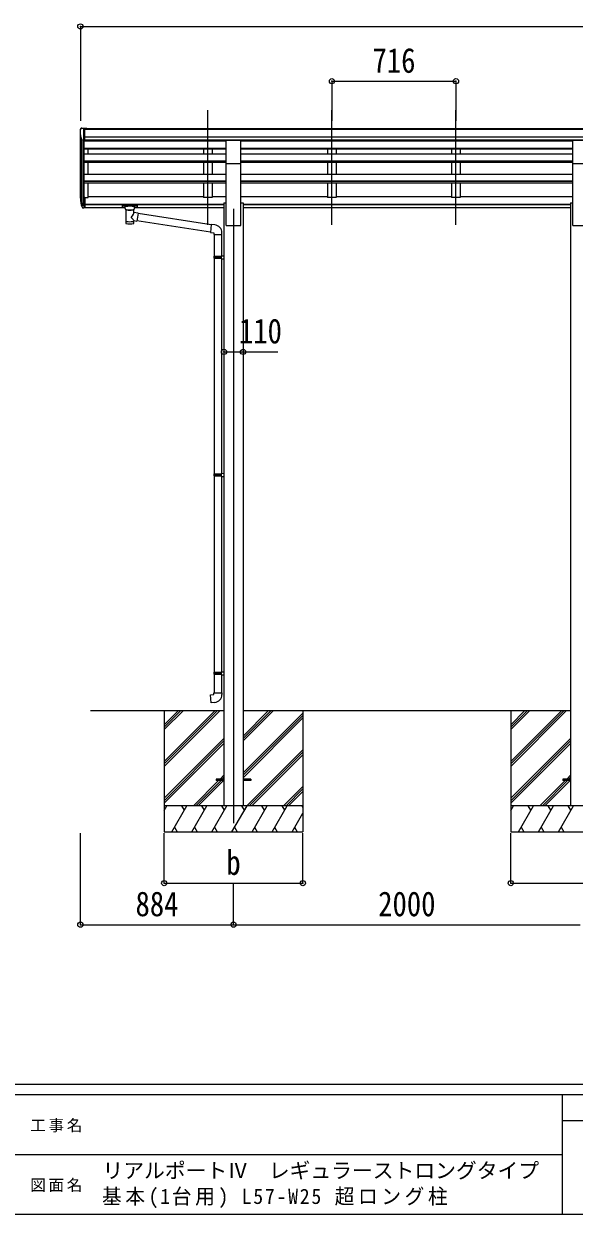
# Model space of a CAD drawing. Units: millimetres at full size, sheet at 1:30. Extents: x -8385 to 8479, y -5853 to 5787.
# Drawn here: x -360 to 2816, y -5853 to 1018 of the extents above; entities that cross this region are included whole.
import ezdxf
from ezdxf.enums import TextEntityAlignment as Align

# ---------------------------------------------------------------- set-up
doc = ezdxf.new("R2010")
doc.units = ezdxf.units.MM
doc.header["$LTSCALE"] = 30
doc.header["$PDMODE"] = 32
doc.header["$PDSIZE"] = 30
for name, color, linetype, lineweight in [('0-0_0', 7, 'Continuous', 9), ('0-1_本体', 4, 'Continuous', 9), ('0-2_部品', 7, 'Continuous', 9), ('0-8_PARTS2', 2, 'Continuous', 9), ('0-A_寸法', 6, 'Continuous', 9), ('F-0_240', 7, 'Continuous', 9)]:
    doc.layers.add(name, color=color, linetype=linetype, lineweight=lineweight)
doc.styles.add('ＭＳ ゴシック', font='')
doc.styles.get('ＭＳ ゴシック').set_extended_font_data('MS Gothic')

msp = doc.modelspace()

# ---------------------------------------------------------------- linework, layer by layer
at = {"layer": '0-0_0'}
for p, q in [((24.13, -2945.47), (795.13, -2945.47)), ((450.13, -2945.47), (450.13, -3645.47)), ((450.13, -3239.65), (744.31, -2945.47)), ((450.13, -3253.79), (758.45, -2945.47)), ((450.13, -3267.93), (772.6, -2945.47)), ((450.13, -3055.8), (560.46, -2945.47)), ((450.13, -3041.66), (546.32, -2945.47)), ((450.13, -3027.52), (532.18, -2945.47)), ((905.13, -3121.3), (1080.96, -2945.47)), ((905.13, -3107.16), (1066.82, -2945.47)), ((905.13, -3093.02), (1052.68, -2945.47)), ((905.13, -2945.47), (2795.13, -2945.47)), ((1250.13, -2945.47), (1250.13, -3645.47)), ((2450.13, -2945.47), (2450.13, -3645.47)), ((2450.13, -3239.65), (2744.31, -2945.47)), ((2450.13, -3253.79), (2758.45, -2945.47)), ((2450.13, -3267.93), (2772.6, -2945.47)), ((2450.13, -3055.8), (2560.46, -2945.47)), ((2450.13, -3041.66), (2546.32, -2945.47)), ((2450.13, -3027.52), (2532.18, -2945.47)), ((905.13, -3305.15), (1250.13, -2960.15)), ((905.13, -3319.29), (1250.13, -2974.29)), ((905.13, -3333.43), (1250.13, -2988.44)), ((450.13, -3451.78), (795.13, -3106.78)), ((450.13, -3465.92), (795.13, -3120.93)), ((450.13, -3480.07), (795.13, -3135.07)), ((2450.13, -3451.78), (2795.13, -3106.78)), ((2450.13, -3465.92), (2795.13, -3120.93)), ((2450.13, -3480.07), (2795.13, -3135.07)), ((926.94, -3495.47), (1250.13, -3172.28)), ((941.08, -3495.47), (1250.13, -3186.43)), ((955.23, -3495.47), (1250.13, -3200.57)), ((618.57, -3495.47), (764.07, -3349.97)), ((632.72, -3495.47), (778.22, -3349.97)), ((646.86, -3495.47), (792.36, -3349.97)), ((773.07, -3340.97), (795.13, -3318.91)), ((787.22, -3340.97), (795.13, -3333.06)), ((2618.57, -3495.47), (2764.07, -3349.97)), ((2632.72, -3495.47), (2778.22, -3349.97)), ((2646.86, -3495.47), (2792.36, -3349.97)), ((2773.07, -3340.97), (2795.13, -3318.91)), ((2787.22, -3340.97), (2795.13, -3333.06)), ((1139.07, -3495.47), (1250.13, -3384.41)), ((1153.22, -3495.47), (1250.13, -3398.56)), ((1167.36, -3495.47), (1250.13, -3412.7)), ((1250.13, -3495.47), (450.13, -3495.47)), ((450.13, -3522.98), (466.01, -3495.47)), ((494.88, -3645.47), (581.48, -3495.47)), ((566.48, -3521.45), (551.48, -3495.47)), ((610.35, -3645.47), (696.95, -3495.47)), ((681.95, -3521.45), (666.95, -3495.47)), ((725.82, -3645.47), (812.42, -3495.47)), ((797.42, -3521.45), (782.42, -3495.47)), ((841.29, -3645.47), (927.89, -3495.47)), ((912.89, -3521.45), (897.89, -3495.47)), ((956.76, -3645.47), (1043.36, -3495.47)), ((1028.36, -3521.45), (1013.36, -3495.47)), ((1072.23, -3645.47), (1158.83, -3495.47)), ((1128.83, -3495.47), (1143.83, -3521.45)), ((1244.3, -3495.47), (1250.13, -3505.57)), ((3250.13, -3495.47), (2450.13, -3495.47)), ((2450.13, -3522.98), (2466.01, -3495.47)), ((2494.88, -3645.47), (2581.48, -3495.47)), ((2566.48, -3521.45), (2551.48, -3495.47)), ((2610.35, -3645.47), (2696.95, -3495.47)), ((2681.95, -3521.45), (2666.95, -3495.47)), ((2725.82, -3645.47), (2812.42, -3495.47)), ((2797.42, -3521.45), (2782.42, -3495.47)), ((1187.7, -3645.47), (1250.13, -3537.33)), ((509.88, -3619.49), (524.87, -3645.47)), ((625.35, -3619.49), (640.35, -3645.47)), ((740.82, -3619.49), (755.82, -3645.47)), ((856.29, -3619.49), (871.29, -3645.47)), ((971.76, -3619.49), (986.76, -3645.47)), ((1087.23, -3619.49), (1102.23, -3645.47)), ((1202.7, -3619.49), (1217.7, -3645.47)), ((2509.88, -3619.49), (2524.87, -3645.47)), ((2625.35, -3619.49), (2640.35, -3645.47)), ((2740.82, -3619.49), (2755.82, -3645.47)), ((450.13, -3645.47), (1250.13, -3645.47)), ((2450.13, -3645.47), (3250.13, -3645.47))]:
    msp.add_line(p, q, dxfattribs=at)
at = {"layer": '0-1_本体'}
for p, q in [((-7.37, 414.2), (5707.63, 414.2)), ((-33.87, 13.79), (-33.87, 378.03)), ((-29.59, 359.24), (-29.59, -10.47)), ((-19.87, 343.88), (-19.87, -28.47)), ((-7.37, 408.84), (5707.63, 408.84)), ((-7.37, 365.33), (5707.63, 365.32)), ((-7.37, 347.65), (5707.63, 347.65)), ((807.63, 345.28), (-7.37, 345.28)), ((677.13, 345.28), (677.13, 342.77)), ((727.13, 345.28), (727.13, 342.77)), ((892.63, 345.28), (2807.63, 345.28)), ((1393.13, 345.28), (1393.13, 342.77)), ((1443.13, 345.28), (1443.13, 342.77)), ((2109.13, 345.28), (2109.13, 342.77)), ((2159.13, 345.28), (2159.13, 342.77)), ((-13.87, 343.41), (-13.87, 15.96)), ((-13.87, 342.77), (807.63, 342.77)), ((-13.87, 300.74), (807.63, 300.74)), ((-13.87, 299.04), (807.63, 299.04)), ((-13.87, 295.45), (807.63, 295.45)), ((11.13, 268.35), (11.13, 295.45)), ((677.13, 295.45), (677.13, 268.35)), ((727.13, 295.45), (727.13, 268.35)), ((892.63, 342.77), (2807.63, 342.77)), ((892.63, 300.74), (2807.63, 300.74)), ((892.63, 299.04), (2807.63, 299.04)), ((892.63, 295.45), (2807.63, 295.45)), ((1393.13, 295.45), (1393.13, 268.35)), ((1443.13, 295.45), (1443.13, 268.35)), ((2109.13, 295.45), (2109.13, 268.35)), ((2159.13, 295.45), (2159.13, 268.35)), ((-13.87, 268.35), (807.63, 268.35)), ((-13.87, 227.73), (807.63, 227.73)), ((-13.87, 226.04), (807.63, 226.04)), ((-13.87, 219.25), (807.63, 219.25)), ((11.13, 149.87), (11.13, 219.25)), ((677.13, 219.25), (677.13, 149.87)), ((727.13, 219.25), (727.13, 149.87)), ((807.63, -145.47), (807.63, 212.53)), ((892.63, 268.35), (2807.63, 268.35)), ((892.63, 227.73), (2807.63, 227.73)), ((892.63, 226.04), (2807.63, 226.04)), ((892.63, 219.25), (2807.63, 219.25)), ((892.63, -145.47), (892.63, 212.53)), ((1393.13, 219.25), (1393.13, 149.87)), ((1443.13, 219.25), (1443.13, 149.87)), ((2109.13, 219.25), (2109.13, 149.87)), ((2159.13, 219.25), (2159.13, 149.87)), ((2807.63, -145.47), (2807.63, 212.53)), ((-13.87, 149.87), (807.63, 149.87)), ((892.63, 149.87), (2807.63, 149.87)), ((-13.87, 110.73), (807.63, 110.73)), ((-13.87, 109.06), (807.63, 109.06)), ((-13.87, 99.42), (807.63, 99.42)), ((11.13, 15.13), (11.13, 99.42)), ((677.13, 99.42), (677.13, 15.13)), ((892.63, 110.73), (2807.63, 110.73)), ((892.63, 109.06), (2807.63, 109.06)), ((892.63, 99.42), (2807.63, 99.42)), ((1393.13, 99.42), (1393.13, 15.13)), ((2109.13, 99.42), (2109.13, 15.13)), ((-7.37, 15.13), (11.13, 15.13)), ((11.13, 20.35), (677.13, 20.35)), ((727.13, 20.35), (807.63, 20.35)), ((892.63, 20.35), (1393.13, 20.35)), ((1443.13, 20.35), (2109.13, 20.35)), ((2159.13, 20.35), (2807.63, 20.35)), ((-7.37, -23.95), (795.13, -23.95)), ((-7.37, -25.33), (795.13, -25.33)), ((-7.37, -42.51), (224.13, -42.51)), ((278.13, -42.51), (795.13, -42.51)), ((795.13, -15.47), (807.63, -15.47)), ((795.13, -15.47), (795.13, -3495.47)), ((892.63, -15.47), (905.13, -15.47)), ((905.13, -15.47), (905.13, -3495.47)), ((905.13, -23.95), (2795.13, -23.95)), ((905.13, -25.33), (2795.13, -25.33)), ((905.13, -42.51), (2795.13, -42.51)), ((2795.13, -15.47), (2807.63, -15.47)), ((2795.13, -15.47), (2795.13, -3495.47)), ((807.63, -145.47), (892.63, -145.47)), ((2807.63, -145.47), (2892.63, -145.47))]:
    msp.add_line(p, q, dxfattribs=at)
for points in [[(727.13, 99.42), (727.13, 15.13), (677.13, 15.13)], [(1443.13, 99.42), (1443.13, 15.13), (1393.13, 15.13)], [(2159.13, 99.42), (2159.13, 15.13), (2109.13, 15.13)]]:
    msp.add_lwpolyline(points, dxfattribs=at)
at = {"layer": '0-2_部品'}
for p, q in [((-28.96, 415.82), (-33.03, 410.01)), ((-25.87, 416.39), (-28.2, 416.25)), ((-25.87, 416.39), (-7.37, 416.39)), ((-13.87, 343.41), (-13.87, 416.39)), ((-7.37, 416.39), (2.63, 416.3)), ((-7.37, 344.41), (-7.37, 416.39)), ((2.63, 414.2), (2.63, 416.3)), ((-35.87, 407.02), (-35.87, 406.39)), ((-21.49, 345.22), (-30.77, 361.28)), ((-13.87, 343.41), (-19.08, 343.72)), ((-7.37, 344.41), (-13.87, 344.41)), ((807.63, 346.52), (892.63, 346.52)), ((807.63, 212.37), (807.63, 346.52)), ((892.63, 212.37), (892.63, 346.52)), ((2807.63, 346.52), (2892.63, 346.52)), ((2807.63, 212.37), (2807.63, 346.52)), ((807.63, 212.37), (892.63, 212.37)), ((2807.63, 212.37), (2892.63, 212.37)), ((-13.87, 15.96), (-13.87, -45.92)), ((-7.37, 15.96), (-13.87, 15.96)), ((-7.37, 15.96), (-7.37, -45.1)), ((-31.48, -10.08), (-21.31, -29.25)), ((-20.3, -28), (-30.06, -9.58)), ((-28.89, -26.93), (-21.31, -44.42)), ((-13.87, -28.75), (-19, -28.75)), ((-13.87, -30.75), (-18.71, -30.75)), ((-13.87, -45.92), (-18.71, -45.92)), ((-7.37, -22.35), (-13.87, -22.35)), ((-7.37, -27.75), (-13.87, -27.75)), ((-7.37, -45.1), (-13.87, -45.1)), ((207.63, -30.81), (207.63, -41.57)), ((207.63, -31.01), (207.63, -32.55)), ((209.63, -30.15), (292.63, -30.15)), ((209.63, -32.33), (292.63, -32.33)), ((209.63, -42.24), (224.13, -42.24)), ((224.13, -49.05), (224.13, -38.77)), ((228.23, -53.55), (228.21, -133.84)), ((274.03, -71.12), (274.03, -53.53)), ((278.13, -49.05), (278.13, -38.77)), ((278.13, -42.24), (292.63, -42.24)), ((294.63, -30.81), (294.63, -41.57)), ((299.25, -75.03), (274.03, -71.11)), ((274.05, -133.84), (274.03, -117.21)), ((274.03, -117.46), (292.23, -120.28)), ((299.25, -75.03), (292.23, -120.28)), ((717.4, -184.64), (292.48, -118.72)), ((721.07, -142.7), (298.91, -77.21)), ((742.05, -142.83), (721.22, -141)), ((737.13, -198.57), (783.13, -198.57)), ((739.13, -198.57), (739.13, -323.39)), ((781.13, -198.57), (781.13, -320.83)), ((783.13, -198.57), (783.13, -187.65)), ((737.13, -325.39), (738.13, -323.39)), ((737.13, -325.39), (781.13, -325.39)), ((737.13, -325.39), (737.13, -333.39)), ((737.13, -333.39), (781.13, -333.39)), ((737.13, -333.39), (738.13, -335.39)), ((738.13, -323.39), (781.13, -323.39)), ((738.13, -335.39), (781.13, -335.39)), ((739.13, -335.39), (739.13, -1579.58)), ((776.65, -325.39), (776.22, -323.39)), ((779.13, -320.89), (795.13, -320.42)), ((779.13, -322.89), (779.13, -320.89)), ((779.13, -322.89), (781.13, -322.89)), ((779.13, -337.89), (779.13, -335.89)), ((779.13, -337.89), (795.13, -338.36)), ((781.13, -337.95), (781.13, -1577.02)), ((795.13, -320.42), (795.13, -338.36)), ((737.13, -1581.58), (738.13, -1579.58)), ((738.13, -1579.58), (781.13, -1579.58)), ((776.65, -1581.58), (776.22, -1579.58)), ((779.13, -1577.08), (795.13, -1576.61)), ((779.13, -1579.08), (779.13, -1577.08)), ((779.13, -1579.08), (781.13, -1579.08)), ((795.13, -1576.61), (795.13, -1594.55)), ((737.13, -1581.58), (781.13, -1581.58)), ((737.13, -1581.58), (737.13, -1589.58)), ((737.13, -1589.58), (781.13, -1589.58)), ((737.13, -1589.58), (738.13, -1591.58)), ((738.13, -1591.58), (781.13, -1591.58)), ((739.13, -1591.58), (739.13, -2724.74)), ((779.13, -1594.08), (779.13, -1592.08)), ((779.13, -1594.08), (795.13, -1594.55)), ((781.13, -1594.14), (781.13, -2722.18)), ((737.13, -2726.74), (738.13, -2724.74)), ((737.13, -2726.74), (781.13, -2726.74)), ((737.13, -2726.74), (737.13, -2734.74)), ((737.13, -2734.74), (781.13, -2734.74)), ((737.13, -2734.74), (738.13, -2736.74)), ((738.13, -2724.74), (781.13, -2724.74)), ((738.13, -2736.74), (781.13, -2736.74)), ((739.13, -2736.74), (739.13, -2842.88)), ((776.65, -2726.74), (776.22, -2724.74)), ((779.13, -2722.24), (795.13, -2721.77)), ((779.13, -2724.24), (779.13, -2722.24)), ((779.13, -2724.24), (781.13, -2724.24)), ((779.13, -2739.24), (779.13, -2737.24)), ((779.13, -2739.24), (795.13, -2739.71)), ((781.13, -2739.3), (781.13, -2842.88)), ((795.13, -2721.77), (795.13, -2739.71)), ((737.13, -2842.88), (783.13, -2842.88)), ((737.13, -2852.88), (737.13, -2842.88)), ((783.13, -2842.88), (783.13, -2853.79))]:
    msp.add_line(p, q, dxfattribs=at)
at = {"layer": '0-2_部品', "color": 4}
for p, q in [((750.13, -3340.97), (750.13, -3349.97)), ((795.13, -3340.97), (750.13, -3340.97)), ((795.13, -3349.97), (750.13, -3349.97)), ((950.13, -3340.97), (905.13, -3340.97)), ((950.13, -3349.97), (905.13, -3349.97)), ((950.13, -3340.97), (950.13, -3349.97)), ((2750.13, -3340.97), (2750.13, -3349.97)), ((2795.13, -3340.97), (2750.13, -3340.97)), ((2795.13, -3349.97), (2750.13, -3349.97))]:
    msp.add_line(p, q, dxfattribs=at)
at = {"layer": '0-2_部品'}
for points in [[(207.63, -30.81), (207.67, -30.62), (207.75, -30.48), (207.85, -30.39), (207.95, -30.33), (208.07, -30.28), (208.37, -30.22), (208.86, -30.17), (209.4, -30.15), (209.63, -30.15)], [(207.63, -41.57), (207.67, -41.77), (207.75, -41.91), (207.85, -42), (207.95, -42.06), (208.07, -42.11), (208.37, -42.17), (208.86, -42.21), (209.4, -42.24), (209.63, -42.24)], [(224.17, -48.99), (224.15, -49.34), (224.39, -50.3), (224.91, -51.18), (225.72, -52.02), (226.83, -52.82), (228.23, -53.55)], [(274.03, -53.53), (274.26, -53.44), (275.62, -52.71), (276.73, -51.86), (277.49, -50.99), (277.95, -50.09), (278.12, -49.21)], [(292.63, -30.15), (292.98, -30.15), (293.51, -30.18), (293.96, -30.23), (294.27, -30.31), (294.44, -30.41), (294.56, -30.54), (294.62, -30.72), (294.63, -30.81)], [(292.63, -42.24), (292.98, -42.23), (293.51, -42.21), (293.96, -42.16), (294.27, -42.08), (294.44, -41.98), (294.56, -41.84), (294.62, -41.66), (294.63, -41.57)], [(721.22, -141), (717.21, -186.83), (737.13, -188.57), (737.13, -198.57)], [(776.65, -325.39), (776.65, -333.39), (776.22, -335.39)], [(779.13, -335.89), (781.13, -335.89), (781.13, -322.89)], [(779.13, -1592.08), (781.13, -1592.08), (781.13, -1579.08)], [(776.65, -1581.58), (776.65, -1589.58), (776.22, -1591.58)], [(776.65, -2726.74), (776.65, -2734.74), (776.22, -2736.74)], [(779.13, -2737.24), (781.13, -2737.24), (781.13, -2724.24)], [(742.05, -2898.62), (721.22, -2900.45), (717.21, -2854.62), (737.13, -2852.88)]]:
    msp.add_lwpolyline(points, dxfattribs=at)
for centre, radius, start, end in [((-28.14, 415.25), 1, 93.5, 145), ((-32.87, 407.02), 3, 93, 180), ((166.13, 406.39), 202, 180, 192.90261), ((-18.89, 346.72), 3, 210, 266.5), ((54.79, 12.09), 89.07, 174.49576, 194.41188), ((54.08, 16.37), 88.05, 177.22392, 197.21071), ((99.35, 9.14), 133.22, 183.27987, 195.71302), ((-18.71, -27.75), 3, 210, 270), ((-18.71, -42.92), 3, 210, 270), ((-19, -27.25), 1.5, 210, 270), ((738.13, -187.65), 45, 0, 85), ((738.13, -2853.79), 45, 275, 0)]:
    msp.add_arc(centre, radius, start, end, dxfattribs=at)
for centre, major_axis, ratio, start_param, end_param in [((209.63, -32.55), (2, 0), 0.109601, 1.5707963, 3.1415927), ((251.13, -38.77), (27, 0), 0.122176, 6.2831853, 9.424778), ((251.14, -54), (-22.91, 0.42), 0.072511, 0.0008029, 1.5715993), ((251.14, -55.62), (-22.91, 0.42), 0.072511, 0.0008029, 1.5715993), ((251.12, -54), (22.92, 0.42), 0.07247, 4.71158, 6.2823764), ((251.12, -55.62), (22.92, 0.42), 0.07247, 4.71158, 6.2823764), ((262.13, -49.05), (16, 0), 0.361356, 6.2636979, 6.2831853), ((292.63, -32.55), (2, 0), 0.109601, 0, 1.5707963), ((251.13, -133.84), (22.92, 0), 0.101955, 3.1415499, 6.2833984), ((251.13, -121.4), (22.91, 0), 0.122865, 3.1415927, 6.2831853), ((251.13, -97.66), (-22.81, -26.62), 0.234429, 1.6855472, 3.1268519), ((253.69, -95.01), (20.32, -22.25), 0.045535, 0.0389954, 1.3075346)]:
    msp.add_ellipse(centre, major_axis=major_axis, ratio=ratio, start_param=start_param, end_param=end_param, dxfattribs=at)
at = {"layer": '0-8_PARTS2'}
for p, q in [((702.13, -143.13), (702.13, 519.4)), ((1418.13, -143.13), (1418.13, 519.4)), ((2134.13, -143.13), (2134.13, 519.4)), ((850.13, -49.33), (850.13, -3595.47))]:
    msp.add_line(p, q, dxfattribs=at)
at = {"layer": '0-A_寸法'}
for p, q in [((-33.87, 1002.89), (-33.87, 457.26)), ((-33.87, 1002.89), (5734.13, 1002.89)), ((1418.13, 686.27), (1418.13, 457.26)), ((1418.13, 686.27), (2134.13, 686.27)), ((2134.13, 686.27), (2134.13, 457.26)), ((795.13, -875.65), (905.13, -875.65)), ((905.13, -875.65), (1105.13, -875.65)), ((-33.87, -4181.84), (-33.87, -3652.89)), ((450.13, -3941.86), (450.13, -3652.89)), ((1250.13, -3941.86), (1250.13, -3652.89)), ((2450.13, -3941.86), (2450.13, -3652.89)), ((450.13, -3941.86), (1250.13, -3941.86)), ((850.13, -4181.84), (850.13, -3941.86)), ((2450.13, -3941.86), (3250.13, -3941.86)), ((-33.87, -4181.84), (850.13, -4181.84)), ((850.13, -4181.84), (2850.13, -4181.84))]:
    msp.add_line(p, q, dxfattribs=at)
for p in [(-33.87, 1002.89), (1418.13, 686.27), (2134.13, 686.27), (795.13, -875.65), (905.13, -875.65), (450.13, -3941.86), (1250.13, -3941.86), (2450.13, -3941.86), (-33.87, -4181.84), (850.13, -4181.84)]:
    msp.add_point(p, dxfattribs=at)
at = {"layer": 'F-0_240', "color": 5}
for p, q in [((-8385.45, -5102.66), (8054.55, -5102.66)), ((-8385.45, -5162.66), (5387.79, -5162.66)), ((2747.79, -5162.66), (2747.79, -5852.66)), ((2747.79, -5312.66), (4547.79, -5312.66)), ((-3402.21, -5507.66), (2747.79, -5507.66)), ((-8385.45, -5852.66), (8054.55, -5852.66))]:
    msp.add_line(p, q, dxfattribs=at)

# ---------------------------------------------------------------- texts
at = {"layer": '0-A_寸法', "color": 7, "style": 'ＭＳ ゴシック', "width": 0.85}
for s, p in [('716', (1652.38, 692.27)), ('110', (881.38, -869.65)), ('b', (808.88, -3936.86)), ('884', (284.38, -4175.84)), ('2000', (1685.13, -4175.84))]:
    msp.add_text(s, height=143, dxfattribs=at).set_placement(p, align=Align.BOTTOM_LEFT)
at = {"layer": 'F-0_240', "style": 'ＭＳ ゴシック'}
msp.add_text('リアルポートⅣ\u3000レギュラーストロングタイプ', height=87.98, dxfattribs=at).set_placement((93.72, -5671.05), align=Align.BOTTOM_LEFT)
at = {"layer": 'F-0_240', "attachment_point": 7, "style": 'ＭＳ ゴシック'}
for s, insert, char_height in [('\\T1.17;工事名', (-323.11, -5380.16), 65.98), ('\\T1.17;図面名', (-323.11, -5725.16), 65.98), ('\\T1.18;\\W0.95;基本(1台用)\\~L57-W25\\~超ロング柱', (90.66, -5817.05), 87.98)]:
    msp.add_mtext(s, dxfattribs=dict(at, insert=insert, char_height=char_height))

doc.saveas('drawing.dxf')
